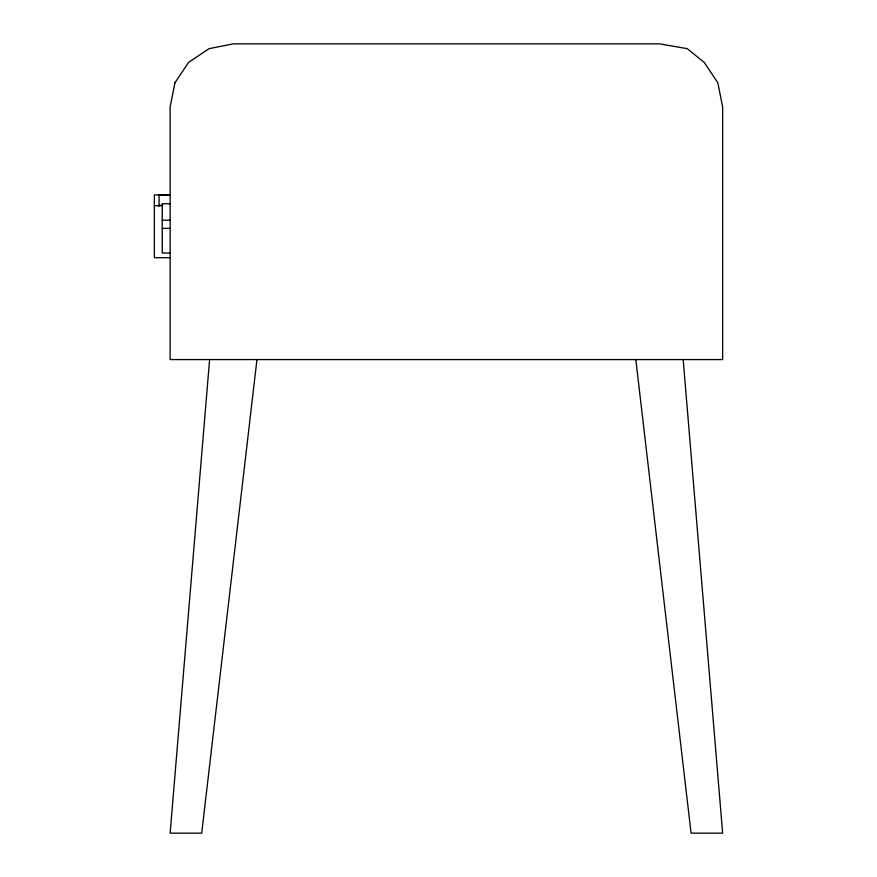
<?xml version="1.0" encoding="UTF-8"?>
<svg xmlns="http://www.w3.org/2000/svg" width="877" height="877" viewBox="0 0 877 877"><rect width="100%" height="100%" fill="white"/><g stroke="black" fill="none" stroke-linecap="round" stroke-linejoin="round"><path stroke-width="1.32" d="M209.603 359.57L170.138 833.15L201.71 833.15L256.961 359.57M170.138 194.88L154.352 194.88L154.352 257.706L170.138 257.706M170.138 195.253L159.088 195.253L159.088 206.205M170.138 203.749L162.245 203.749L162.245 253.004L170.138 253.004M159.088 205.328L162.771 205.328M154.352 205.7L162.245 205.7M162.245 220.215L170.138 220.215M162.245 228.382L170.138 228.382M635.825 359.57L691.076 833.15L722.648 833.15L683.183 359.57M174.94 82.833L170.138 106.994L170.138 359.57L722.648 359.57L722.648 106.994L717.846 82.833L704.154 62.344L687.239 48.652L659.504 43.85L233.282 43.85L209.121 48.652L188.632 62.344L174.94 82.833"/></g></svg>
